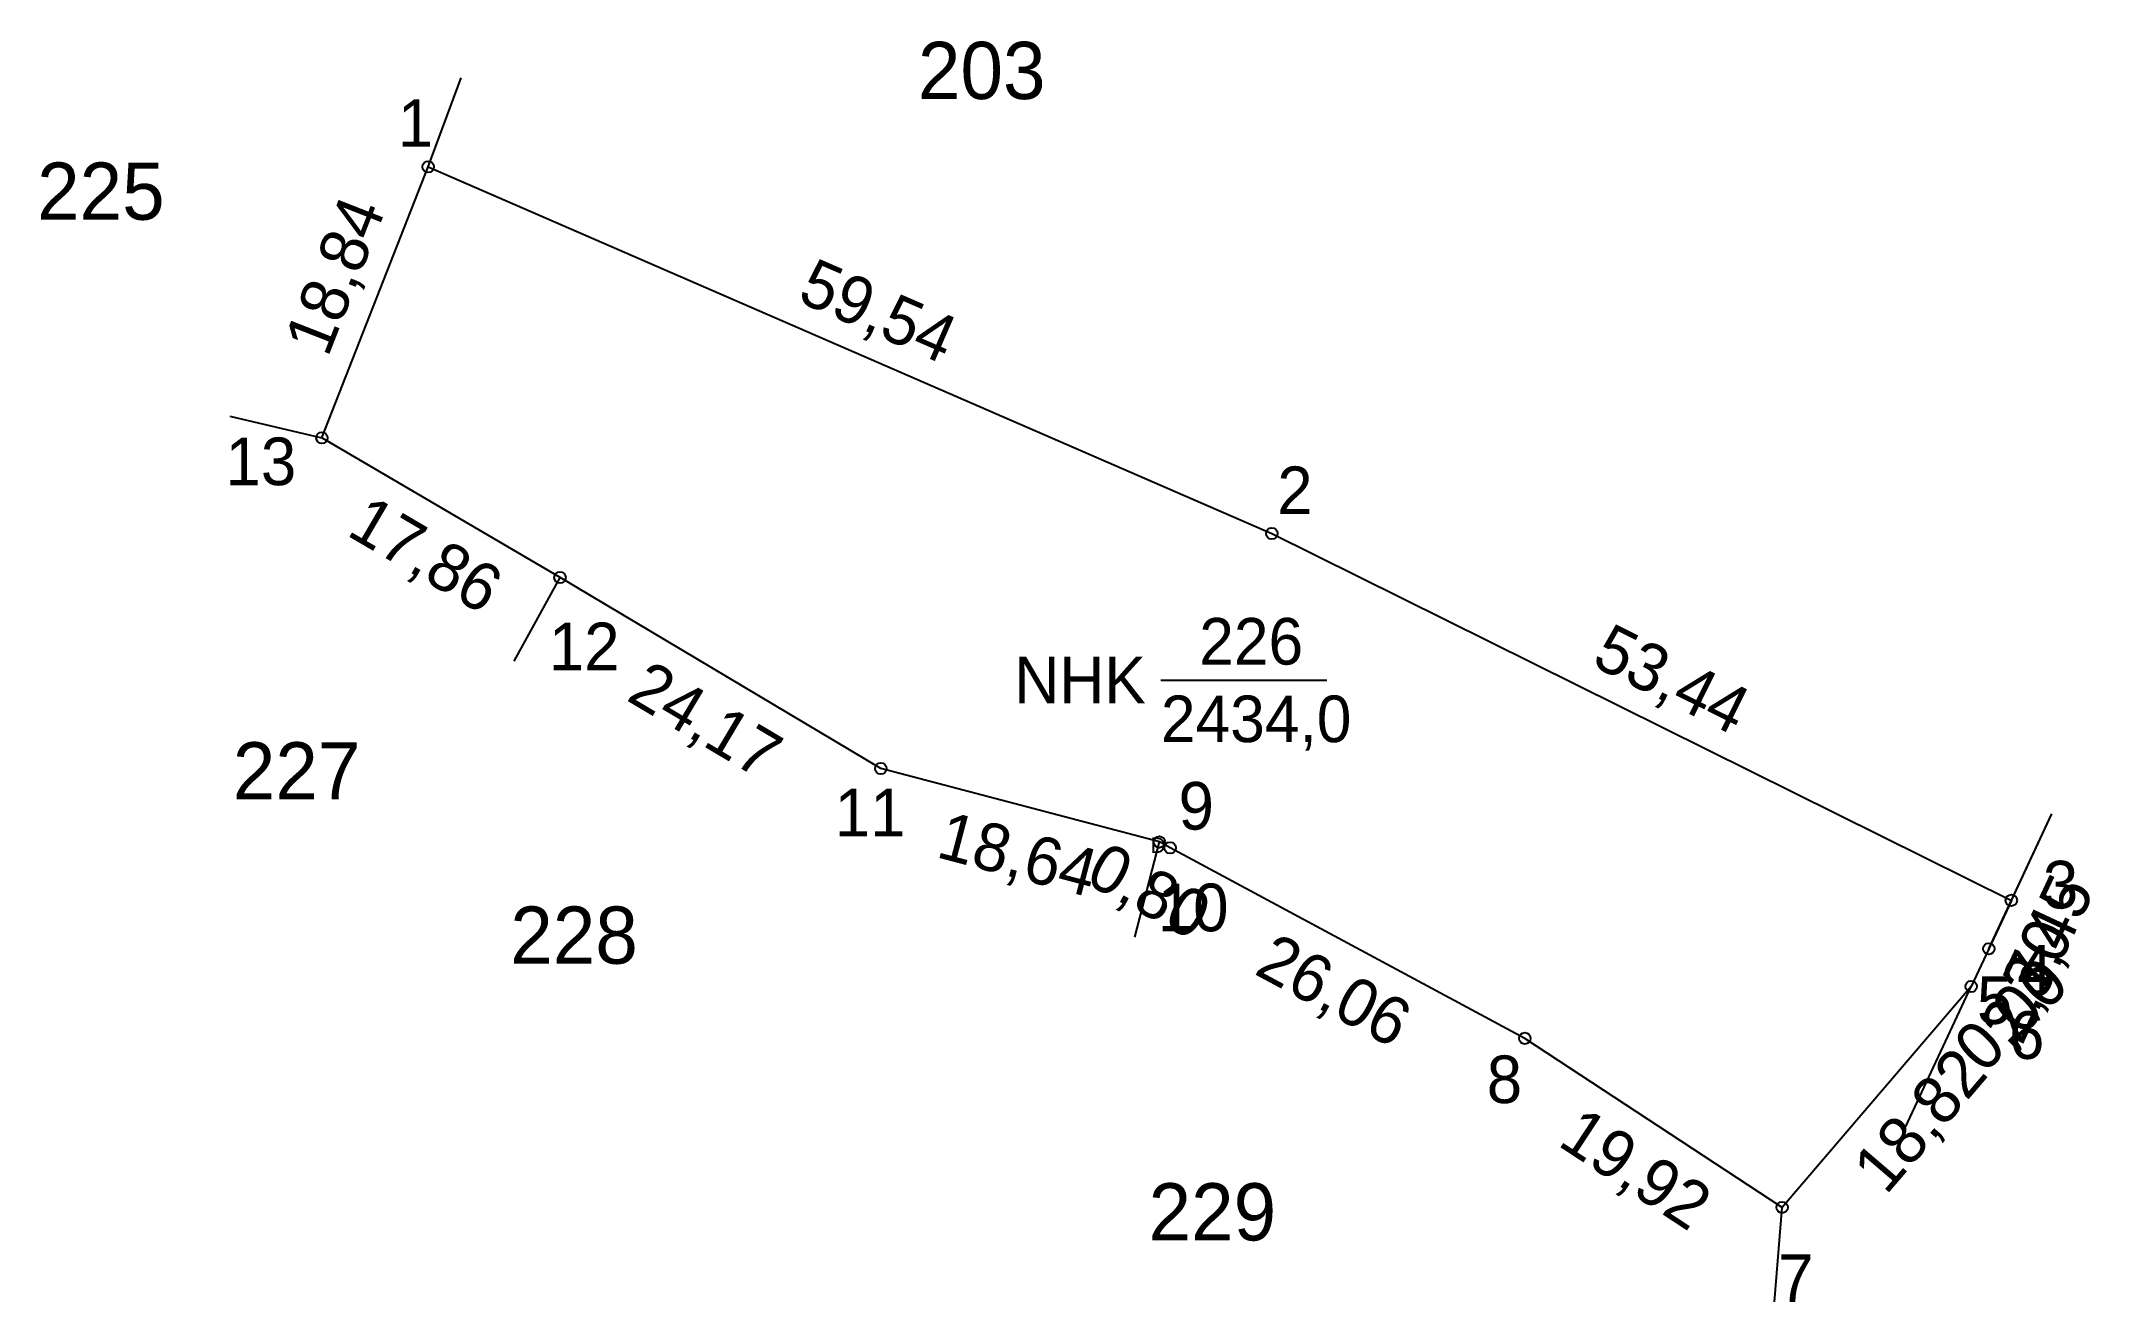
# Model space of a CAD drawing. Extents: x 549314 to 549447, y 1822381 to 1822463.
import ezdxf

# ---------------------------------------------------------------- set-up
doc = ezdxf.new("R2010")
doc.units = 0
for name, color, linetype in [('Level 10', 7, 'Continuous'), ('Level 17', 7, 'Continuous'), ('Level 3', 7, 'Continuous'), ('Level 42', 7, 'Continuous'), ('Level 43', 7, 'Continuous'), ('Level 44', 7, 'Continuous'), ('Level 45', 7, 'Continuous'), ('Level 46', 7, 'Continuous')]:
    doc.layers.add(name, color=color, linetype=linetype)

msp = doc.modelspace()

# ---------------------------------------------------------------- linework, layer by layer
at = {"layer": 'Level 10'}
for p, q in [((549332.21, 1822437.12), (549339.09, 1822454.66)), ((549339.09, 1822454.66), (549393.7, 1822430.93)), ((549347.62, 1822428.08), (549332.21, 1822437.12)), ((549393.7, 1822430.93), (549441.57, 1822407.19)), ((549368.39, 1822415.72), (549347.62, 1822428.08)), ((549386.42, 1822410.97), (549368.39, 1822415.72)), ((549387.12, 1822410.59), (549386.42, 1822410.97)), ((549410.08, 1822398.26), (549387.12, 1822410.59)), ((549441.57, 1822407.19), (549440.11, 1822404.06)), ((549440.11, 1822404.06), (549438.97, 1822401.62)), ((549438.97, 1822401.62), (549426.73, 1822387.32)), ((549438.97, 1822401.62), (549438.97, 1822401.62)), ((549426.73, 1822387.32), (549410.08, 1822398.26))]:
    msp.add_line(p, q, dxfattribs=at)
at = {"layer": 'Level 17'}
for centre in [(549339.09, 1822454.66), (549332.21, 1822437.12), (549393.7, 1822430.93), (549347.62, 1822428.08), (549368.39, 1822415.72), (549386.42, 1822410.97), (549387.12, 1822410.59), (549441.57, 1822407.19), (549440.11, 1822404.06), (549438.97, 1822401.62), (549438.97, 1822401.62), (549410.08, 1822398.26), (549426.73, 1822387.32)]:
    msp.add_circle(centre, 0.37, dxfattribs=at)
at = {"layer": 'Level 44'}
for p, q in [((549339.09, 1822454.66), (549341.22, 1822460.42)), ((549339.09, 1822454.66), (549341.22, 1822460.42)), ((549326.24, 1822438.53), (549332.21, 1822437.12)), ((549344.65, 1822422.67), (549347.62, 1822428.08)), ((549440.11, 1822404.06), (549444.19, 1822412.78)), ((549441.57, 1822407.19), (549444.19, 1822412.78)), ((549384.84, 1822404.81), (549386.42, 1822410.97)), ((549434.71, 1822392.52), (549438.97, 1822401.62)), ((549426.23, 1822381.2), (549426.73, 1822387.32))]:
    msp.add_line(p, q, dxfattribs=at)
at = {"layer": 'Level 45'}
msp.add_line((549386.52, 1822421.45), (549397.27, 1822421.45), dxfattribs=at)

# ---------------------------------------------------------------- texts
at = {"layer": 'Level 3'}
msp.add_text('D', height=1, dxfattribs=at).set_placement((549385.86, 1822410.26))
at = {"layer": 'Level 42'}
for s, rotation, p in [('18,84', 68.5985, (549332.58, 1822442.27)), ('59,54', 336.5182, (549362.89, 1822446)), ('17,86', 329.626, (549333.72, 1822430.87)), ('53,44', 333.6229, (549414.3, 1822422.44)), ('24,17', 329.2212, (549351.83, 1822420.19)), ('18,64', 345.2555, (549371.88, 1822410.01)), ('0,80', 331.7137, (549381.51, 1822408.36)), ('3,45', 64.943, (549443.59, 1822400.57)), ('2,70', 64.9446, (549442.26, 1822397.73)), ('26,06', 331.7604, (549392.47, 1822402.47)), ('0,00', 45, (549439.78, 1822395.89)), ('18,82', 49.4459, (549433.45, 1822388.06)), ('19,92', 326.692, (549412.12, 1822391.38))]:
    msp.add_text(s, height=3.085, rotation=rotation, dxfattribs=at).set_placement(p)
at = {"layer": 'Level 43'}
for s, height, p in [('1', 3.08, (549337.12, 1822455.96)), ('13', 3.085, (549325.96, 1822434.06)), ('2', 3.08, (549394.05, 1822432.19)), ('12', 3.085, (549346.89, 1822422.08)), ('9', 3.08, (549387.66, 1822411.77)), ('11', 3.085, (549365.4, 1822411.33)), ('3', 3.08, (549443.61, 1822406.67)), ('10', 3.085, (549386.31, 1822405.19)), ('4', 3.08, (549441.95, 1822401.22)), ('5', 3.08, (549439.34, 1822399.19)), ('6', 3.08, (549441.42, 1822396.93)), ('8', 3.08, (549407.61, 1822394.07)), ('7', 3.08, (549426.48, 1822381.2))]:
    msp.add_text(s, height=height, dxfattribs=at).set_placement(p)
at = {"layer": 'Level 45'}
for s, p in [('226', (549389, 1822422.45)), ('NHK', (549377.03, 1822419.94)), ('2434,0', (549386.52, 1822417.43))]:
    msp.add_text(s, height=3.015, dxfattribs=at).set_placement(p)
at = {"layer": 'Level 46'}
for s, p in [('203', (549370.79, 1822459.05)), ('225', (549313.77, 1822451.24)), ('227', (549326.44, 1822413.72)), ('228', (549344.4, 1822403.09)), ('229', (549385.72, 1822385.18))]:
    msp.add_text(s, height=3.702, dxfattribs=at).set_placement(p)

doc.saveas('drawing.dxf')
